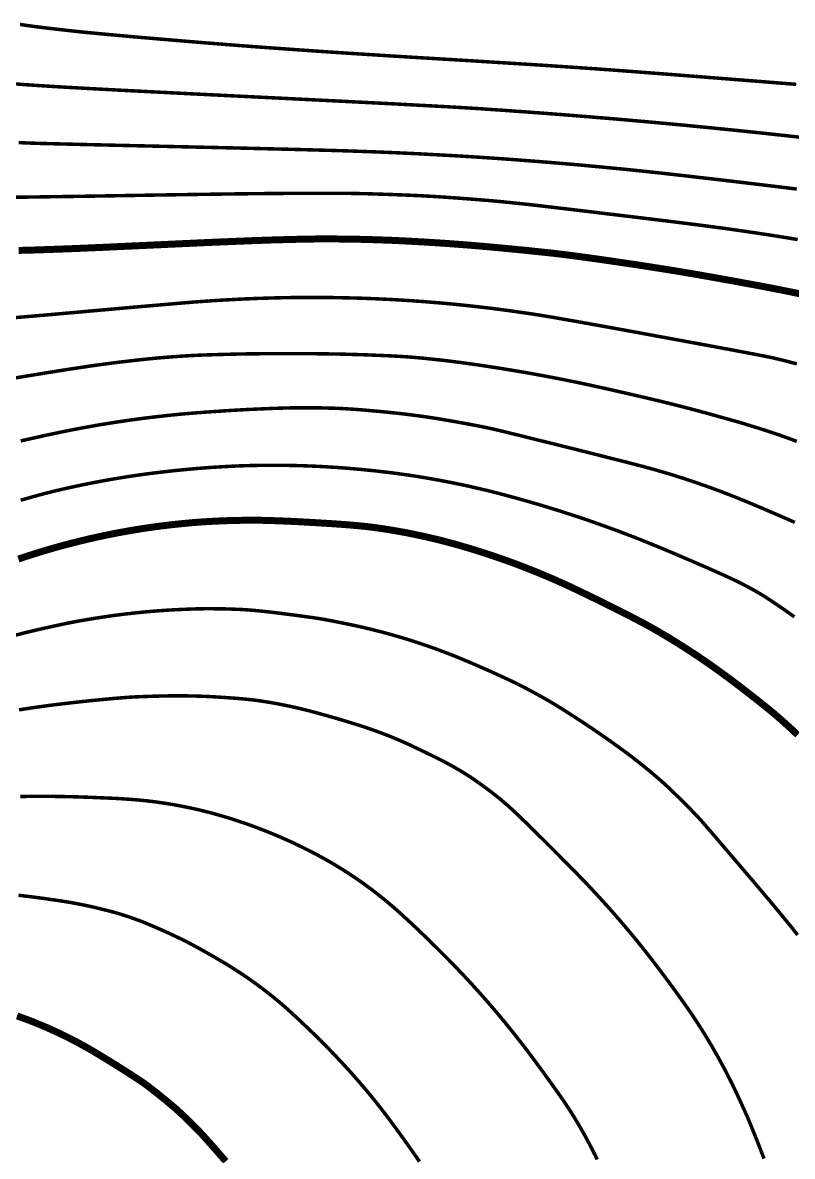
# Model space of a CAD drawing. Extents: x 36524600 to 36525730, y 2746759 to 2747713.
# Drawn here: x 36525149.38 to 36525165.9, y 2747555.33 to 2747579.68 of the extents above; entities that cross this region are included whole.
import ezdxf

# ---------------------------------------------------------------- set-up
doc = ezdxf.new("R2010")
doc.units = 0
doc.header["$LTSCALE"] = 1000
doc.header["$MEASUREMENT"] = 0
doc.layers.add('DGX', color=251, linetype='Continuous')

# ---------------------------------------------------------------- blocks, each defined once
blk = doc.blocks.new('dxt')
at = {"layer": 'DGX', "color": 253, "linetype": 'Continuous', "flags": 128}
for points, const_width in [([(36525149.326, 2747579.643), (36525149.426, 2747579.628), (36525149.515, 2747579.615), (36525149.604, 2747579.603), (36525149.705, 2747579.59), (36525149.815, 2747579.576), (36525149.937, 2747579.561), (36525150.068, 2747579.546), (36525150.211, 2747579.53), (36525150.364, 2747579.512), (36525150.528, 2747579.494), (36525150.718, 2747579.474), (36525150.951, 2747579.452), (36525151.226, 2747579.426), (36525151.544, 2747579.397), (36525151.904, 2747579.365), (36525152.306, 2747579.331), (36525152.751, 2747579.293), (36525153.238, 2747579.253), (36525153.758, 2747579.211), (36525154.298, 2747579.169), (36525154.861, 2747579.128), (36525155.444, 2747579.087), (36525156.049, 2747579.045), (36525156.676, 2747579.005), (36525157.324, 2747578.964), (36525157.993, 2747578.923), (36525158.652, 2747578.884), (36525159.269, 2747578.846), (36525159.843, 2747578.81), (36525160.374, 2747578.777), (36525160.863, 2747578.745), (36525161.309, 2747578.715), (36525161.713, 2747578.687), (36525162.074, 2747578.661), (36525162.445, 2747578.633), (36525162.878, 2747578.6), (36525163.375, 2747578.562), (36525163.934, 2747578.518), (36525164.555, 2747578.469), (36525165.239, 2747578.415), (36525165.986, 2747578.356)], 0.075), ([(36525149.229, 2747578.366), (36525149.454, 2747578.348), (36525149.785, 2747578.326), (36525150.225, 2747578.299), (36525150.772, 2747578.268), (36525151.426, 2747578.233), (36525152.187, 2747578.194), (36525153.056, 2747578.15), (36525154.032, 2747578.102), (36525155.014, 2747578.054), (36525155.899, 2747578.01), (36525156.687, 2747577.97), (36525157.379, 2747577.935), (36525157.974, 2747577.903), (36525158.473, 2747577.876), (36525158.875, 2747577.853), (36525159.181, 2747577.834), (36525159.438, 2747577.816), (36525159.696, 2747577.799), (36525159.953, 2747577.78), (36525160.211, 2747577.762), (36525160.468, 2747577.743), (36525160.725, 2747577.723), (36525160.982, 2747577.704), (36525161.24, 2747577.683), (36525161.497, 2747577.662), (36525161.754, 2747577.641), (36525162.011, 2747577.62), (36525162.268, 2747577.598), (36525162.525, 2747577.575), (36525162.782, 2747577.552), (36525163.039, 2747577.529), (36525163.296, 2747577.505), (36525163.553, 2747577.481), (36525163.809, 2747577.456), (36525164.066, 2747577.431), (36525164.323, 2747577.405), (36525164.58, 2747577.379), (36525164.836, 2747577.353), (36525165.093, 2747577.326), (36525165.349, 2747577.299), (36525165.606, 2747577.271), (36525165.862, 2747577.243), (36525166.119, 2747577.214)], 0.075), ([(36525149.297, 2747577.104), (36525149.384, 2747577.101), (36525149.471, 2747577.097), (36525149.557, 2747577.094), (36525149.644, 2747577.091), (36525149.769, 2747577.087), (36525149.97, 2747577.082), (36525150.246, 2747577.075), (36525150.599, 2747577.066), (36525151.028, 2747577.056), (36525151.534, 2747577.044), (36525152.115, 2747577.031), (36525152.772, 2747577.016), (36525153.44, 2747577.001), (36525154.054, 2747576.987), (36525154.613, 2747576.973), (36525155.118, 2747576.961), (36525155.568, 2747576.949), (36525155.964, 2747576.938), (36525156.305, 2747576.928), (36525156.592, 2747576.918), (36525156.852, 2747576.909), (36525157.112, 2747576.899), (36525157.371, 2747576.888), (36525157.631, 2747576.876), (36525157.891, 2747576.864), (36525158.15, 2747576.85), (36525158.41, 2747576.836), (36525158.669, 2747576.822), (36525158.929, 2747576.806), (36525159.188, 2747576.79), (36525159.447, 2747576.773), (36525159.707, 2747576.755), (36525159.966, 2747576.736), (36525160.225, 2747576.716), (36525160.484, 2747576.696), (36525160.743, 2747576.675), (36525161.002, 2747576.653), (36525161.261, 2747576.631), (36525161.52, 2747576.607), (36525161.779, 2747576.583), (36525162.037, 2747576.558), (36525162.296, 2747576.533), (36525162.554, 2747576.506), (36525162.813, 2747576.479), (36525163.082, 2747576.45), (36525163.374, 2747576.417), (36525163.687, 2747576.382), (36525164.022, 2747576.343), (36525164.379, 2747576.302), (36525164.757, 2747576.257), (36525165.158, 2747576.209), (36525165.581, 2747576.158), (36525165.998, 2747576.107)], 0.075), ([(36525149.038, 2747575.929), (36525149.471, 2747575.934), (36525150.003, 2747575.942), (36525150.634, 2747575.951), (36525151.363, 2747575.963), (36525152.191, 2747575.977), (36525153.03, 2747575.99), (36525153.792, 2747576.001), (36525154.477, 2747576.009), (36525155.086, 2747576.014), (36525155.618, 2747576.016), (36525156.074, 2747576.016), (36525156.452, 2747576.013), (36525156.754, 2747576.007), (36525157.012, 2747575.999), (36525157.259, 2747575.991), (36525157.495, 2747575.982), (36525157.72, 2747575.973), (36525157.934, 2747575.963), (36525158.137, 2747575.952), (36525158.329, 2747575.94), (36525158.51, 2747575.928), (36525158.68, 2747575.916), (36525158.839, 2747575.904), (36525158.986, 2747575.893), (36525159.123, 2747575.882), (36525159.249, 2747575.872), (36525159.364, 2747575.863), (36525159.468, 2747575.854), (36525159.561, 2747575.845), (36525159.649, 2747575.837), (36525159.736, 2747575.828), (36525159.824, 2747575.819), (36525159.911, 2747575.81), (36525159.999, 2747575.801), (36525160.086, 2747575.792), (36525160.173, 2747575.783), (36525160.261, 2747575.773), (36525160.37, 2747575.761), (36525160.523, 2747575.743), (36525160.719, 2747575.72), (36525160.959, 2747575.692), (36525161.243, 2747575.658), (36525161.57, 2747575.619), (36525161.94, 2747575.574), (36525162.355, 2747575.525), (36525162.774, 2747575.474), (36525163.161, 2747575.427), (36525163.515, 2747575.383), (36525163.837, 2747575.342), (36525164.125, 2747575.305), (36525164.381, 2747575.271), (36525164.604, 2747575.24), (36525164.794, 2747575.213), (36525164.962, 2747575.188), (36525165.119, 2747575.165), (36525165.266, 2747575.142), (36525165.403, 2747575.122), (36525165.528, 2747575.102), (36525165.643, 2747575.084), (36525165.747, 2747575.067), (36525165.84, 2747575.052), (36525165.928, 2747575.037), (36525166.015, 2747575.022)], 0.075), ([(36525149.298, 2747574.789), (36525149.502, 2747574.794), (36525149.705, 2747574.8), (36525149.908, 2747574.807), (36525150.132, 2747574.815), (36525150.399, 2747574.825), (36525150.707, 2747574.838), (36525151.058, 2747574.853), (36525151.45, 2747574.871), (36525151.885, 2747574.891), (36525152.362, 2747574.913), (36525152.88, 2747574.937), (36525153.401, 2747574.961), (36525153.882, 2747574.981), (36525154.325, 2747574.999), (36525154.728, 2747575.013), (36525155.093, 2747575.023), (36525155.419, 2747575.031), (36525155.706, 2747575.035), (36525155.954, 2747575.036), (36525156.182, 2747575.034), (36525156.411, 2747575.031), (36525156.639, 2747575.027), (36525156.867, 2747575.021), (36525157.096, 2747575.013), (36525157.324, 2747575.005), (36525157.552, 2747574.994), (36525157.78, 2747574.982), (36525158.009, 2747574.969), (36525158.237, 2747574.955), (36525158.465, 2747574.94), (36525158.693, 2747574.923), (36525158.921, 2747574.906), (36525159.148, 2747574.887), (36525159.376, 2747574.867), (36525159.604, 2747574.846), (36525159.824, 2747574.825), (36525160.031, 2747574.805), (36525160.223, 2747574.786), (36525160.402, 2747574.767), (36525160.566, 2747574.75), (36525160.717, 2747574.734), (36525160.853, 2747574.718), (36525160.975, 2747574.703), (36525161.097, 2747574.688), (36525161.233, 2747574.67), (36525161.383, 2747574.65), (36525161.546, 2747574.628), (36525161.723, 2747574.603), (36525161.913, 2747574.576), (36525162.117, 2747574.546), (36525162.335, 2747574.514), (36525162.56, 2747574.481), (36525162.784, 2747574.446), (36525163.008, 2747574.411), (36525163.233, 2747574.375), (36525163.457, 2747574.339), (36525163.681, 2747574.301), (36525163.904, 2747574.263), (36525164.128, 2747574.223), (36525164.348, 2747574.184), (36525164.559, 2747574.146), (36525164.762, 2747574.109), (36525164.957, 2747574.073), (36525165.144, 2747574.039), (36525165.323, 2747574.005), (36525165.493, 2747573.972), (36525165.656, 2747573.94), (36525165.812, 2747573.909), (36525165.965, 2747573.878), (36525166.113, 2747573.847)], 0.15), ([(36525149.081, 2747573.334), (36525149.521, 2747573.371), (36525149.999, 2747573.412), (36525150.516, 2747573.458), (36525151.028, 2747573.504), (36525151.488, 2747573.545), (36525151.899, 2747573.581), (36525152.259, 2747573.612), (36525152.568, 2747573.639), (36525152.827, 2747573.661), (36525153.036, 2747573.678), (36525153.194, 2747573.69), (36525153.327, 2747573.699), (36525153.46, 2747573.709), (36525153.593, 2747573.717), (36525153.726, 2747573.725), (36525153.859, 2747573.732), (36525153.993, 2747573.739), (36525154.126, 2747573.746), (36525154.259, 2747573.751), (36525154.392, 2747573.757), (36525154.526, 2747573.761), (36525154.659, 2747573.765), (36525154.792, 2747573.769), (36525154.926, 2747573.772), (36525155.059, 2747573.775), (36525155.192, 2747573.777), (36525155.326, 2747573.778), (36525155.459, 2747573.779), (36525155.592, 2747573.779), (36525155.726, 2747573.779), (36525155.859, 2747573.778), (36525155.992, 2747573.777), (36525156.126, 2747573.775), (36525156.259, 2747573.772), (36525156.392, 2747573.769), (36525156.526, 2747573.766), (36525156.659, 2747573.762), (36525156.792, 2747573.757), (36525156.925, 2747573.752), (36525157.059, 2747573.746), (36525157.192, 2747573.74), (36525157.325, 2747573.733), (36525157.458, 2747573.725), (36525157.591, 2747573.717), (36525157.724, 2747573.709), (36525157.857, 2747573.699), (36525157.99, 2747573.69), (36525158.123, 2747573.679), (36525158.256, 2747573.668), (36525158.389, 2747573.657), (36525158.522, 2747573.645), (36525158.654, 2747573.632), (36525158.787, 2747573.619), (36525158.92, 2747573.605), (36525159.052, 2747573.59), (36525159.185, 2747573.575), (36525159.317, 2747573.56), (36525159.449, 2747573.544), (36525159.582, 2747573.527), (36525159.714, 2747573.51), (36525159.846, 2747573.492), (36525159.978, 2747573.473), (36525160.11, 2747573.454), (36525160.242, 2747573.435), (36525160.374, 2747573.415), (36525160.505, 2747573.394), (36525160.637, 2747573.373), (36525160.792, 2747573.347), (36525160.995, 2747573.311), (36525161.246, 2747573.267), (36525161.544, 2747573.214), (36525161.89, 2747573.151), (36525162.284, 2747573.08), (36525162.725, 2747572.999), (36525163.213, 2747572.909), (36525163.698, 2747572.82), (36525164.125, 2747572.741), (36525164.496, 2747572.672), (36525164.811, 2747572.613), (36525165.069, 2747572.564), (36525165.271, 2747572.525), (36525165.416, 2747572.496), (36525165.504, 2747572.477), (36525165.568, 2747572.462), (36525165.639, 2747572.445), (36525165.718, 2747572.425), (36525165.804, 2747572.403), (36525165.897, 2747572.378), (36525165.998, 2747572.352)], 0.075), ([(36525149.292, 2747568.16), (36525149.387, 2747568.192), (36525149.482, 2747568.223), (36525149.578, 2747568.254), (36525149.673, 2747568.284), (36525149.769, 2747568.314), (36525149.865, 2747568.343), (36525149.961, 2747568.371), (36525150.057, 2747568.399), (36525150.154, 2747568.426), (36525150.25, 2747568.452), (36525150.347, 2747568.478), (36525150.444, 2747568.503), (36525150.541, 2747568.528), (36525150.638, 2747568.552), (36525150.736, 2747568.575), (36525150.833, 2747568.598), (36525150.931, 2747568.62), (36525151.029, 2747568.642), (36525151.127, 2747568.663), (36525151.225, 2747568.683), (36525151.323, 2747568.703), (36525151.421, 2747568.722), (36525151.52, 2747568.74), (36525151.618, 2747568.758), (36525151.717, 2747568.775), (36525151.816, 2747568.792), (36525151.915, 2747568.808), (36525152.014, 2747568.823), (36525152.113, 2747568.837), (36525152.212, 2747568.851), (36525152.311, 2747568.865), (36525152.411, 2747568.877), (36525152.51, 2747568.889), (36525152.61, 2747568.901), (36525152.709, 2747568.911), (36525152.809, 2747568.921), (36525152.909, 2747568.931), (36525153.008, 2747568.94), (36525153.108, 2747568.948), (36525153.208, 2747568.955), (36525153.308, 2747568.962), (36525153.408, 2747568.968), (36525153.508, 2747568.973), (36525153.608, 2747568.978), (36525153.708, 2747568.982), (36525153.808, 2747568.986), (36525153.908, 2747568.989), (36525154.009, 2747568.991), (36525154.109, 2747568.992), (36525154.209, 2747568.993), (36525154.309, 2747568.993), (36525154.409, 2747568.993), (36525154.509, 2747568.992), (36525154.609, 2747568.99), (36525154.715, 2747568.987), (36525154.832, 2747568.983), (36525154.961, 2747568.978), (36525155.101, 2747568.972), (36525155.252, 2747568.965), (36525155.415, 2747568.956), (36525155.589, 2747568.946), (36525155.774, 2747568.935), (36525155.959, 2747568.924), (36525156.131, 2747568.912), (36525156.29, 2747568.901), (36525156.436, 2747568.889), (36525156.569, 2747568.877), (36525156.689, 2747568.866), (36525156.797, 2747568.854), (36525156.892, 2747568.842), (36525156.98, 2747568.83), (36525157.068, 2747568.818), (36525157.156, 2747568.805), (36525157.243, 2747568.791), (36525157.331, 2747568.777), (36525157.419, 2747568.761), (36525157.506, 2747568.746), (36525157.594, 2747568.73), (36525157.681, 2747568.713), (36525157.768, 2747568.695), (36525157.855, 2747568.677), (36525157.942, 2747568.658), (36525158.029, 2747568.639), (36525158.116, 2747568.619), (36525158.202, 2747568.599), (36525158.289, 2747568.578), (36525158.375, 2747568.556), (36525158.461, 2747568.534), (36525158.547, 2747568.511), (36525158.633, 2747568.488), (36525158.719, 2747568.464), (36525158.804, 2747568.439), (36525158.89, 2747568.414), (36525158.975, 2747568.389), (36525159.06, 2747568.363), (36525159.146, 2747568.336), (36525159.23, 2747568.31), (36525159.315, 2747568.282), (36525159.4, 2747568.254), (36525159.484, 2747568.226), (36525159.569, 2747568.197), (36525159.653, 2747568.168), (36525159.737, 2747568.138), (36525159.821, 2747568.108), (36525159.904, 2747568.078), (36525159.988, 2747568.047), (36525160.071, 2747568.015), (36525160.154, 2747567.983), (36525160.237, 2747567.951), (36525160.32, 2747567.918), (36525160.403, 2747567.884), (36525160.485, 2747567.851), (36525160.567, 2747567.816), (36525160.649, 2747567.782), (36525160.731, 2747567.747), (36525160.813, 2747567.711), (36525160.894, 2747567.675), (36525160.976, 2747567.638), (36525161.062, 2747567.599), (36525161.159, 2747567.554), (36525161.266, 2747567.503), (36525161.383, 2747567.447), (36525161.511, 2747567.385), (36525161.649, 2747567.318), (36525161.798, 2747567.245), (36525161.957, 2747567.166), (36525162.116, 2747567.087), (36525162.266, 2747567.012), (36525162.405, 2747566.941), (36525162.534, 2747566.873), (36525162.654, 2747566.81), (36525162.764, 2747566.751), (36525162.863, 2747566.697), (36525162.953, 2747566.646), (36525163.038, 2747566.597), (36525163.122, 2747566.547), (36525163.206, 2747566.497), (36525163.29, 2747566.446), (36525163.374, 2747566.395), (36525163.457, 2747566.343), (36525163.54, 2747566.291), (36525163.622, 2747566.238), (36525163.704, 2747566.185), (36525163.786, 2747566.131), (36525163.867, 2747566.077), (36525163.949, 2747566.022), (36525164.029, 2747565.967), (36525164.11, 2747565.911), (36525164.19, 2747565.855), (36525164.27, 2747565.798), (36525164.35, 2747565.74), (36525164.433, 2747565.679), (36525164.519, 2747565.616), (36525164.606, 2747565.551), (36525164.696, 2747565.483), (36525164.788, 2747565.413), (36525164.882, 2747565.34), (36525164.979, 2747565.266), (36525165.074, 2747565.191), (36525165.164, 2747565.121), (36525165.248, 2747565.054), (36525165.327, 2747564.99), (36525165.401, 2747564.93), (36525165.469, 2747564.874), (36525165.531, 2747564.821), (36525165.589, 2747564.772), (36525165.643, 2747564.725), (36525165.697, 2747564.677), (36525165.751, 2747564.629), (36525165.804, 2747564.58), (36525165.858, 2747564.532), (36525165.911, 2747564.483), (36525165.963, 2747564.433), (36525166.016, 2747564.384)], 0.15), ([(36525149.144, 2747572.037), (36525149.515, 2747572.098), (36525149.858, 2747572.154), (36525150.172, 2747572.205), (36525150.457, 2747572.249), (36525150.714, 2747572.288), (36525150.943, 2747572.321), (36525151.143, 2747572.349), (36525151.315, 2747572.371), (36525151.467, 2747572.39), (36525151.61, 2747572.406), (36525151.743, 2747572.422), (36525151.866, 2747572.436), (36525151.979, 2747572.448), (36525152.082, 2747572.459), (36525152.176, 2747572.468), (36525152.26, 2747572.476), (36525152.339, 2747572.483), (36525152.418, 2747572.49), (36525152.497, 2747572.496), (36525152.576, 2747572.502), (36525152.655, 2747572.508), (36525152.734, 2747572.514), (36525152.813, 2747572.519), (36525152.892, 2747572.524), (36525152.976, 2747572.529), (36525153.07, 2747572.534), (36525153.174, 2747572.539), (36525153.288, 2747572.543), (36525153.412, 2747572.547), (36525153.545, 2747572.551), (36525153.689, 2747572.555), (36525153.842, 2747572.559), (36525154.003, 2747572.563), (36525154.169, 2747572.566), (36525154.339, 2747572.568), (36525154.515, 2747572.57), (36525154.695, 2747572.572), (36525154.88, 2747572.572), (36525155.07, 2747572.573), (36525155.265, 2747572.573), (36525155.46, 2747572.572), (36525155.652, 2747572.57), (36525155.841, 2747572.568), (36525156.027, 2747572.565), (36525156.209, 2747572.562), (36525156.388, 2747572.557), (36525156.564, 2747572.552), (36525156.737, 2747572.547), (36525156.903, 2747572.54), (36525157.058, 2747572.534), (36525157.202, 2747572.528), (36525157.335, 2747572.521), (36525157.458, 2747572.514), (36525157.57, 2747572.508), (36525157.672, 2747572.5), (36525157.762, 2747572.493), (36525157.847, 2747572.486), (36525157.933, 2747572.478), (36525158.018, 2747572.47), (36525158.103, 2747572.461), (36525158.188, 2747572.452), (36525158.273, 2747572.443), (36525158.358, 2747572.434), (36525158.443, 2747572.424), (36525158.528, 2747572.414), (36525158.613, 2747572.403), (36525158.698, 2747572.392), (36525158.783, 2747572.381), (36525158.868, 2747572.37), (36525158.952, 2747572.358), (36525159.037, 2747572.346), (36525159.122, 2747572.334), (36525159.207, 2747572.322), (36525159.292, 2747572.309), (36525159.376, 2747572.296), (36525159.461, 2747572.283), (36525159.546, 2747572.27), (36525159.63, 2747572.257), (36525159.715, 2747572.243), (36525159.799, 2747572.23), (36525159.884, 2747572.216), (36525159.968, 2747572.201), (36525160.053, 2747572.187), (36525160.137, 2747572.173), (36525160.222, 2747572.158), (36525160.306, 2747572.143), (36525160.39, 2747572.128), (36525160.474, 2747572.112), (36525160.56, 2747572.097), (36525160.648, 2747572.08), (36525160.738, 2747572.063), (36525160.831, 2747572.045), (36525160.926, 2747572.027), (36525161.023, 2747572.007), (36525161.123, 2747571.987), (36525161.225, 2747571.967), (36525161.334, 2747571.944), (36525161.452, 2747571.919), (36525161.582, 2747571.891), (36525161.721, 2747571.86), (36525161.871, 2747571.827), (36525162.032, 2747571.791), (36525162.202, 2747571.752), (36525162.383, 2747571.711), (36525162.564, 2747571.669), (36525162.733, 2747571.63), (36525162.889, 2747571.593), (36525163.035, 2747571.558), (36525163.168, 2747571.526), (36525163.29, 2747571.496), (36525163.4, 2747571.468), (36525163.499, 2747571.443), (36525163.591, 2747571.419), (36525163.683, 2747571.395), (36525163.776, 2747571.37), (36525163.868, 2747571.346), (36525163.96, 2747571.321), (36525164.053, 2747571.296), (36525164.145, 2747571.271), (36525164.237, 2747571.245), (36525164.326, 2747571.22), (36525164.408, 2747571.197), (36525164.483, 2747571.176), (36525164.552, 2747571.157), (36525164.614, 2747571.139), (36525164.67, 2747571.124), (36525164.719, 2747571.11), (36525164.761, 2747571.098), (36525164.803, 2747571.085), (36525164.852, 2747571.071), (36525164.907, 2747571.054), (36525164.968, 2747571.035), (36525165.036, 2747571.014), (36525165.111, 2747570.991), (36525165.192, 2747570.966), (36525165.279, 2747570.938), (36525165.369, 2747570.909), (36525165.46, 2747570.879), (36525165.55, 2747570.849), (36525165.64, 2747570.818), (36525165.729, 2747570.786), (36525165.819, 2747570.754), (36525165.908, 2747570.721), (36525165.997, 2747570.688)], 0.075), ([(36525166.015, 2747560.086), (36525165.927, 2747560.199), (36525165.817, 2747560.335), (36525165.687, 2747560.494), (36525165.537, 2747560.676), (36525165.366, 2747560.88), (36525165.174, 2747561.107), (36525164.962, 2747561.357), (36525164.751, 2747561.604), (36525164.564, 2747561.823), (36525164.401, 2747562.014), (36525164.262, 2747562.177), (36525164.146, 2747562.312), (36525164.054, 2747562.418), (36525163.986, 2747562.497), (36525163.942, 2747562.547), (36525163.907, 2747562.586), (36525163.868, 2747562.628), (36525163.824, 2747562.675), (36525163.775, 2747562.725), (36525163.722, 2747562.78), (36525163.664, 2747562.839), (36525163.602, 2747562.901), (36525163.535, 2747562.968), (36525163.468, 2747563.035), (36525163.405, 2747563.096), (36525163.346, 2747563.154), (36525163.291, 2747563.207), (36525163.241, 2747563.255), (36525163.194, 2747563.299), (36525163.151, 2747563.338), (36525163.113, 2747563.372), (36525163.076, 2747563.404), (36525163.039, 2747563.437), (36525163.002, 2747563.468), (36525162.965, 2747563.5), (36525162.928, 2747563.532), (36525162.891, 2747563.563), (36525162.853, 2747563.595), (36525162.816, 2747563.626), (36525162.778, 2747563.657), (36525162.74, 2747563.688), (36525162.702, 2747563.718), (36525162.664, 2747563.749), (36525162.626, 2747563.779), (36525162.588, 2747563.81), (36525162.55, 2747563.84), (36525162.511, 2747563.87), (36525162.47, 2747563.902), (36525162.424, 2747563.937), (36525162.373, 2747563.975), (36525162.317, 2747564.017), (36525162.255, 2747564.062), (36525162.188, 2747564.111), (36525162.117, 2747564.162), (36525162.04, 2747564.218), (36525161.959, 2747564.275), (36525161.876, 2747564.334), (36525161.789, 2747564.394), (36525161.7, 2747564.455), (36525161.609, 2747564.517), (36525161.514, 2747564.58), (36525161.417, 2747564.645), (36525161.317, 2747564.711), (36525161.218, 2747564.775), (36525161.124, 2747564.836), (36525161.034, 2747564.893), (36525160.95, 2747564.947), (36525160.87, 2747564.996), (36525160.795, 2747565.042), (36525160.725, 2747565.084), (36525160.659, 2747565.123), (36525160.596, 2747565.159), (36525160.533, 2747565.195), (36525160.469, 2747565.231), (36525160.405, 2747565.266), (36525160.341, 2747565.301), (36525160.277, 2747565.335), (36525160.213, 2747565.369), (36525160.148, 2747565.403), (36525160.081, 2747565.437), (36525160.007, 2747565.474), (36525159.928, 2747565.513), (36525159.843, 2747565.554), (36525159.753, 2747565.596), (36525159.656, 2747565.641), (36525159.554, 2747565.688), (36525159.446, 2747565.737), (36525159.336, 2747565.786), (36525159.229, 2747565.833), (36525159.124, 2747565.879), (36525159.023, 2747565.923), (36525158.923, 2747565.965), (36525158.827, 2747566.005), (36525158.733, 2747566.044), (36525158.641, 2747566.081), (36525158.551, 2747566.117), (36525158.46, 2747566.152), (36525158.37, 2747566.186), (36525158.279, 2747566.22), (36525158.188, 2747566.253), (36525158.096, 2747566.285), (36525158.004, 2747566.317), (36525157.912, 2747566.348), (36525157.82, 2747566.378), (36525157.728, 2747566.408), (36525157.635, 2747566.437), (36525157.543, 2747566.465), (36525157.45, 2747566.493), (36525157.356, 2747566.52), (36525157.263, 2747566.546), (36525157.169, 2747566.572), (36525157.076, 2747566.597), (36525156.982, 2747566.621), (36525156.888, 2747566.645), (36525156.793, 2747566.667), (36525156.699, 2747566.69), (36525156.604, 2747566.711), (36525156.51, 2747566.732), (36525156.415, 2747566.752), (36525156.322, 2747566.771), (36525156.236, 2747566.789), (36525156.155, 2747566.805), (36525156.08, 2747566.82), (36525156.011, 2747566.834), (36525155.947, 2747566.846), (36525155.889, 2747566.857), (36525155.837, 2747566.867), (36525155.781, 2747566.876), (36525155.713, 2747566.887), (36525155.631, 2747566.899), (36525155.537, 2747566.912), (36525155.431, 2747566.927), (36525155.311, 2747566.943), (36525155.179, 2747566.961), (36525155.034, 2747566.979), (36525154.887, 2747566.998), (36525154.75, 2747567.015), (36525154.622, 2747567.029), (36525154.503, 2747567.042), (36525154.394, 2747567.053), (36525154.295, 2747567.062), (36525154.204, 2747567.069), (36525154.123, 2747567.074), (36525154.047, 2747567.078), (36525153.971, 2747567.081), (36525153.895, 2747567.084), (36525153.818, 2747567.087), (36525153.742, 2747567.089), (36525153.666, 2747567.09), (36525153.59, 2747567.092), (36525153.513, 2747567.092), (36525153.442, 2747567.093), (36525153.38, 2747567.093), (36525153.327, 2747567.093), (36525153.284, 2747567.093), (36525153.25, 2747567.094), (36525153.226, 2747567.094), (36525153.212, 2747567.094), (36525153.207, 2747567.094), (36525153.201, 2747567.094), (36525153.187, 2747567.093), (36525153.163, 2747567.092), (36525153.129, 2747567.091), (36525153.086, 2747567.089), (36525153.034, 2747567.087), (36525152.972, 2747567.085), (36525152.9, 2747567.082), (36525152.824, 2747567.079), (36525152.748, 2747567.076), (36525152.672, 2747567.072), (36525152.596, 2747567.068), (36525152.52, 2747567.064), (36525152.443, 2747567.059), (36525152.367, 2747567.053), (36525152.291, 2747567.048), (36525152.215, 2747567.042), (36525152.139, 2747567.036), (36525152.063, 2747567.029), (36525151.987, 2747567.022), (36525151.911, 2747567.015), (36525151.836, 2747567.007), (36525151.76, 2747566.999), (36525151.684, 2747566.99), (36525151.608, 2747566.982), (36525151.532, 2747566.973), (36525151.457, 2747566.963), (36525151.381, 2747566.953), (36525151.306, 2747566.943), (36525151.23, 2747566.932), (36525151.154, 2747566.921), (36525151.079, 2747566.91), (36525151.004, 2747566.898), (36525150.928, 2747566.887), (36525150.853, 2747566.874), (36525150.778, 2747566.862), (36525150.703, 2747566.849), (36525150.627, 2747566.836), (36525150.552, 2747566.822), (36525150.477, 2747566.808), (36525150.398, 2747566.793), (36525150.309, 2747566.775), (36525150.211, 2747566.754), (36525150.104, 2747566.731), (36525149.987, 2747566.706), (36525149.861, 2747566.678), (36525149.727, 2747566.647), (36525149.582, 2747566.613), (36525149.419, 2747566.574), (36525149.225, 2747566.524)], 0.075), ([(36525165.293, 2747555.281), (36525165.266, 2747555.353), (36525165.239, 2747555.425), (36525165.212, 2747555.497), (36525165.184, 2747555.569), (36525165.156, 2747555.64), (36525165.127, 2747555.712), (36525165.099, 2747555.784), (36525165.071, 2747555.852), (36525165.046, 2747555.914), (36525165.023, 2747555.97), (36525165.003, 2747556.02), (36525164.985, 2747556.063), (36525164.969, 2747556.101), (36525164.956, 2747556.132), (36525164.946, 2747556.157), (36525164.935, 2747556.183), (36525164.92, 2747556.216), (36525164.902, 2747556.256), (36525164.881, 2747556.303), (36525164.856, 2747556.358), (36525164.828, 2747556.421), (36525164.796, 2747556.49), (36525164.761, 2747556.567), (36525164.724, 2747556.648), (36525164.686, 2747556.728), (36525164.648, 2747556.808), (36525164.609, 2747556.888), (36525164.569, 2747556.967), (36525164.529, 2747557.047), (36525164.489, 2747557.125), (36525164.448, 2747557.204), (36525164.406, 2747557.282), (36525164.364, 2747557.36), (36525164.321, 2747557.438), (36525164.278, 2747557.516), (36525164.234, 2747557.593), (36525164.19, 2747557.67), (36525164.145, 2747557.746), (36525164.1, 2747557.822), (36525164.054, 2747557.898), (36525164.007, 2747557.974), (36525163.96, 2747558.049), (36525163.913, 2747558.124), (36525163.865, 2747558.198), (36525163.816, 2747558.273), (36525163.767, 2747558.347), (36525163.718, 2747558.42), (36525163.665, 2747558.496), (36525163.609, 2747558.577), (36525163.548, 2747558.663), (36525163.483, 2747558.755), (36525163.413, 2747558.851), (36525163.34, 2747558.952), (36525163.261, 2747559.059), (36525163.178, 2747559.171), (36525163.095, 2747559.283), (36525163.013, 2747559.391), (36525162.933, 2747559.496), (36525162.856, 2747559.596), (36525162.781, 2747559.693), (36525162.708, 2747559.785), (36525162.637, 2747559.874), (36525162.569, 2747559.958), (36525162.501, 2747560.041), (36525162.433, 2747560.123), (36525162.365, 2747560.205), (36525162.296, 2747560.286), (36525162.227, 2747560.367), (36525162.157, 2747560.448), (36525162.087, 2747560.529), (36525162.017, 2747560.609), (36525161.946, 2747560.689), (36525161.874, 2747560.768), (36525161.803, 2747560.847), (36525161.731, 2747560.926), (36525161.658, 2747561.004), (36525161.585, 2747561.082), (36525161.512, 2747561.16), (36525161.439, 2747561.237), (36525161.36, 2747561.318), (36525161.272, 2747561.409), (36525161.175, 2747561.508), (36525161.069, 2747561.616), (36525160.953, 2747561.733), (36525160.828, 2747561.859), (36525160.694, 2747561.993), (36525160.55, 2747562.137), (36525160.408, 2747562.278), (36525160.277, 2747562.407), (36525160.158, 2747562.523), (36525160.051, 2747562.626), (36525159.956, 2747562.717), (36525159.872, 2747562.795), (36525159.8, 2747562.861), (36525159.74, 2747562.913), (36525159.686, 2747562.959), (36525159.631, 2747563.005), (36525159.576, 2747563.05), (36525159.52, 2747563.094), (36525159.464, 2747563.138), (36525159.407, 2747563.182), (36525159.35, 2747563.224), (36525159.293, 2747563.267), (36525159.237, 2747563.307), (36525159.184, 2747563.345), (36525159.135, 2747563.379), (36525159.09, 2747563.411), (36525159.048, 2747563.441), (36525159.009, 2747563.467), (36525158.974, 2747563.49), (36525158.942, 2747563.511), (36525158.912, 2747563.53), (36525158.882, 2747563.549), (36525158.851, 2747563.568), (36525158.821, 2747563.586), (36525158.79, 2747563.605), (36525158.76, 2747563.623), (36525158.729, 2747563.641), (36525158.698, 2747563.659), (36525158.668, 2747563.677), (36525158.637, 2747563.695), (36525158.606, 2747563.712), (36525158.574, 2747563.73), (36525158.543, 2747563.747), (36525158.512, 2747563.764), (36525158.481, 2747563.781), (36525158.449, 2747563.797), (36525158.414, 2747563.816), (36525158.372, 2747563.837), (36525158.324, 2747563.861), (36525158.268, 2747563.889), (36525158.206, 2747563.92), (36525158.137, 2747563.954), (36525158.061, 2747563.991), (36525157.978, 2747564.031), (36525157.894, 2747564.072), (36525157.814, 2747564.11), (36525157.739, 2747564.146), (36525157.668, 2747564.179), (36525157.601, 2747564.209), (36525157.539, 2747564.237), (36525157.481, 2747564.262), (36525157.427, 2747564.285), (36525157.376, 2747564.307), (36525157.324, 2747564.328), (36525157.273, 2747564.349), (36525157.221, 2747564.369), (36525157.169, 2747564.389), (36525157.117, 2747564.409), (36525157.065, 2747564.429), (36525157.013, 2747564.448), (36525156.961, 2747564.468), (36525156.908, 2747564.486), (36525156.856, 2747564.505), (36525156.803, 2747564.523), (36525156.75, 2747564.541), (36525156.698, 2747564.559), (36525156.645, 2747564.576), (36525156.592, 2747564.593), (36525156.538, 2747564.61), (36525156.482, 2747564.627), (36525156.424, 2747564.645), (36525156.365, 2747564.663), (36525156.304, 2747564.682), (36525156.241, 2747564.701), (36525156.176, 2747564.72), (36525156.11, 2747564.74), (36525156.042, 2747564.759), (36525155.974, 2747564.779), (36525155.906, 2747564.798), (36525155.838, 2747564.817), (36525155.77, 2747564.836), (36525155.702, 2747564.855), (36525155.633, 2747564.873), (36525155.565, 2747564.891), (36525155.496, 2747564.909), (36525155.427, 2747564.926), (36525155.358, 2747564.943), (36525155.289, 2747564.96), (36525155.22, 2747564.976), (36525155.15, 2747564.991), (36525155.081, 2747565.006), (36525155.011, 2747565.02), (36525154.941, 2747565.034), (36525154.872, 2747565.048), (36525154.802, 2747565.061), (36525154.732, 2747565.073), (36525154.662, 2747565.085), (36525154.592, 2747565.096), (36525154.521, 2747565.107), (36525154.451, 2747565.118), (36525154.376, 2747565.128), (36525154.292, 2747565.138), (36525154.2, 2747565.148), (36525154.098, 2747565.157), (36525153.987, 2747565.167), (36525153.868, 2747565.176), (36525153.739, 2747565.185), (36525153.602, 2747565.194), (36525153.46, 2747565.203), (36525153.318, 2747565.21), (36525153.175, 2747565.215), (36525153.033, 2747565.219), (36525152.891, 2747565.221), (36525152.749, 2747565.222), (36525152.606, 2747565.222), (36525152.464, 2747565.22), (36525152.326, 2747565.217), (36525152.197, 2747565.214), (36525152.077, 2747565.21), (36525151.965, 2747565.206), (36525151.863, 2747565.202), (36525151.77, 2747565.198), (36525151.685, 2747565.193), (36525151.61, 2747565.187), (36525151.538, 2747565.182), (36525151.466, 2747565.176), (36525151.394, 2747565.17), (36525151.32, 2747565.164), (36525151.247, 2747565.157), (36525151.172, 2747565.15), (36525151.097, 2747565.143), (36525151.021, 2747565.136), (36525150.942, 2747565.128), (36525150.86, 2747565.12), (36525150.774, 2747565.111), (36525150.683, 2747565.101), (36525150.589, 2747565.091), (36525150.49, 2747565.08), (36525150.388, 2747565.068), (36525150.281, 2747565.056), (36525150.172, 2747565.043), (36525150.064, 2747565.03), (36525149.955, 2747565.016), (36525149.847, 2747565.001), (36525149.738, 2747564.986), (36525149.63, 2747564.971), (36525149.522, 2747564.955), (36525149.413, 2747564.938), (36525149.305, 2747564.921)], 0.075), ([(36525165.945, 2747566.917), (36525165.915, 2747566.94), (36525165.88, 2747566.965), (36525165.842, 2747566.993), (36525165.8, 2747567.022), (36525165.754, 2747567.055), (36525165.704, 2747567.089), (36525165.65, 2747567.126), (36525165.592, 2747567.166), (36525165.535, 2747567.205), (36525165.481, 2747567.241), (36525165.43, 2747567.275), (36525165.383, 2747567.306), (36525165.34, 2747567.334), (36525165.3, 2747567.36), (36525165.264, 2747567.382), (36525165.232, 2747567.402), (36525165.199, 2747567.422), (36525165.162, 2747567.443), (36525165.121, 2747567.467), (36525165.076, 2747567.492), (36525165.027, 2747567.519), (36525164.973, 2747567.548), (36525164.916, 2747567.579), (36525164.854, 2747567.611), (36525164.785, 2747567.647), (36525164.703, 2747567.687), (36525164.609, 2747567.732), (36525164.503, 2747567.781), (36525164.385, 2747567.835), (36525164.255, 2747567.893), (36525164.113, 2747567.956), (36525163.959, 2747568.023), (36525163.803, 2747568.091), (36525163.655, 2747568.155), (36525163.514, 2747568.215), (36525163.381, 2747568.272), (36525163.257, 2747568.325), (36525163.14, 2747568.374), (36525163.031, 2747568.419), (36525162.929, 2747568.461), (36525162.832, 2747568.501), (36525162.734, 2747568.54), (36525162.637, 2747568.579), (36525162.539, 2747568.618), (36525162.441, 2747568.656), (36525162.342, 2747568.693), (36525162.244, 2747568.731), (36525162.146, 2747568.768), (36525162.047, 2747568.804), (36525161.948, 2747568.84), (36525161.849, 2747568.876), (36525161.75, 2747568.911), (36525161.651, 2747568.946), (36525161.552, 2747568.981), (36525161.452, 2747569.015), (36525161.352, 2747569.049), (36525161.252, 2747569.082), (36525161.148, 2747569.116), (36525161.043, 2747569.15), (36525160.935, 2747569.185), (36525160.825, 2747569.219), (36525160.713, 2747569.254), (36525160.599, 2747569.289), (36525160.482, 2747569.324), (36525160.364, 2747569.358), (36525160.248, 2747569.392), (36525160.132, 2747569.425), (36525160.018, 2747569.458), (36525159.904, 2747569.489), (36525159.791, 2747569.519), (36525159.679, 2747569.549), (36525159.569, 2747569.578), (36525159.458, 2747569.606), (36525159.348, 2747569.633), (36525159.237, 2747569.66), (36525159.126, 2747569.686), (36525159.015, 2747569.711), (36525158.904, 2747569.736), (36525158.792, 2747569.76), (36525158.681, 2747569.783), (36525158.569, 2747569.806), (36525158.457, 2747569.827), (36525158.345, 2747569.849), (36525158.233, 2747569.869), (36525158.121, 2747569.889), (36525158.009, 2747569.908), (36525157.897, 2747569.927), (36525157.784, 2747569.945), (36525157.671, 2747569.962), (36525157.556, 2747569.978), (36525157.441, 2747569.994), (36525157.324, 2747570.01), (36525157.205, 2747570.024), (36525157.086, 2747570.038), (36525156.965, 2747570.052), (36525156.843, 2747570.065), (36525156.721, 2747570.077), (36525156.599, 2747570.089), (36525156.478, 2747570.1), (36525156.357, 2747570.11), (36525156.237, 2747570.119), (36525156.117, 2747570.128), (36525155.998, 2747570.135), (36525155.879, 2747570.143), (36525155.761, 2747570.149), (36525155.643, 2747570.155), (36525155.524, 2747570.159), (36525155.406, 2747570.164), (36525155.287, 2747570.167), (36525155.169, 2747570.17), (36525155.05, 2747570.172), (36525154.932, 2747570.173), (36525154.813, 2747570.174), (36525154.694, 2747570.174), (36525154.576, 2747570.173), (36525154.457, 2747570.172), (36525154.339, 2747570.169), (36525154.22, 2747570.167), (36525154.102, 2747570.163), (36525153.983, 2747570.159), (36525153.864, 2747570.153), (36525153.743, 2747570.147), (36525153.62, 2747570.14), (36525153.496, 2747570.133), (36525153.37, 2747570.124), (36525153.242, 2747570.114), (36525153.113, 2747570.104), (36525152.982, 2747570.092), (36525152.85, 2747570.08), (36525152.72, 2747570.067), (36525152.591, 2747570.054), (36525152.463, 2747570.039), (36525152.337, 2747570.025), (36525152.211, 2747570.009), (36525152.087, 2747569.994), (36525151.964, 2747569.977), (36525151.842, 2747569.96), (36525151.719, 2747569.942), (36525151.597, 2747569.923), (36525151.475, 2747569.903), (36525151.353, 2747569.883), (36525151.231, 2747569.862), (36525151.11, 2747569.84), (36525150.988, 2747569.817), (36525150.867, 2747569.794), (36525150.746, 2747569.77), (36525150.624, 2747569.745), (36525150.504, 2747569.719), (36525150.383, 2747569.693), (36525150.262, 2747569.666), (36525150.142, 2747569.638), (36525150.022, 2747569.609), (36525149.889, 2747569.576), (36525149.731, 2747569.534), (36525149.549, 2747569.483), (36525149.342, 2747569.424)], 0.075), ([(36525149.34, 2747570.697), (36525149.515, 2747570.737), (36525149.68, 2747570.773), (36525149.834, 2747570.808), (36525149.979, 2747570.839), (36525150.113, 2747570.868), (36525150.242, 2747570.895), (36525150.372, 2747570.921), (36525150.501, 2747570.946), (36525150.631, 2747570.971), (36525150.761, 2747570.995), (36525150.891, 2747571.018), (36525151.021, 2747571.041), (36525151.151, 2747571.062), (36525151.281, 2747571.083), (36525151.412, 2747571.104), (36525151.542, 2747571.123), (36525151.673, 2747571.142), (36525151.804, 2747571.16), (36525151.934, 2747571.178), (36525152.065, 2747571.194), (36525152.196, 2747571.21), (36525152.327, 2747571.225), (36525152.459, 2747571.24), (36525152.59, 2747571.254), (36525152.721, 2747571.267), (36525152.853, 2747571.279), (36525152.984, 2747571.29), (36525153.116, 2747571.301), (36525153.247, 2747571.311), (36525153.377, 2747571.32), (36525153.503, 2747571.329), (36525153.624, 2747571.337), (36525153.742, 2747571.345), (36525153.855, 2747571.352), (36525153.965, 2747571.358), (36525154.07, 2747571.364), (36525154.172, 2747571.37), (36525154.27, 2747571.375), (36525154.366, 2747571.379), (36525154.46, 2747571.383), (36525154.552, 2747571.387), (36525154.642, 2747571.391), (36525154.73, 2747571.394), (36525154.816, 2747571.398), (36525154.899, 2747571.4), (36525154.981, 2747571.403), (36525155.064, 2747571.405), (36525155.146, 2747571.407), (36525155.229, 2747571.408), (36525155.311, 2747571.409), (36525155.394, 2747571.409), (36525155.476, 2747571.409), (36525155.559, 2747571.409), (36525155.641, 2747571.409), (36525155.723, 2747571.408), (36525155.806, 2747571.406), (36525155.888, 2747571.404), (36525155.971, 2747571.402), (36525156.053, 2747571.4), (36525156.135, 2747571.397), (36525156.218, 2747571.394), (36525156.305, 2747571.389), (36525156.403, 2747571.383), (36525156.511, 2747571.376), (36525156.629, 2747571.367), (36525156.757, 2747571.356), (36525156.896, 2747571.344), (36525157.045, 2747571.331), (36525157.204, 2747571.315), (36525157.368, 2747571.298), (36525157.532, 2747571.28), (36525157.695, 2747571.26), (36525157.859, 2747571.239), (36525158.022, 2747571.216), (36525158.185, 2747571.192), (36525158.348, 2747571.166), (36525158.51, 2747571.138), (36525158.667, 2747571.111), (36525158.815, 2747571.084), (36525158.951, 2747571.059), (36525159.078, 2747571.035), (36525159.194, 2747571.013), (36525159.3, 2747570.991), (36525159.396, 2747570.971), (36525159.481, 2747570.952), (36525159.577, 2747570.929), (36525159.704, 2747570.899), (36525159.862, 2747570.86), (36525160.052, 2747570.814), (36525160.272, 2747570.759), (36525160.523, 2747570.697), (36525160.806, 2747570.627), (36525161.119, 2747570.549), (36525161.433, 2747570.47), (36525161.716, 2747570.399), (36525161.969, 2747570.335), (36525162.191, 2747570.279), (36525162.383, 2747570.23), (36525162.544, 2747570.188), (36525162.675, 2747570.154), (36525162.775, 2747570.127), (36525162.859, 2747570.104), (36525162.944, 2747570.081), (36525163.028, 2747570.056), (36525163.113, 2747570.032), (36525163.197, 2747570.007), (36525163.281, 2747569.982), (36525163.365, 2747569.956), (36525163.449, 2747569.93), (36525163.532, 2747569.903), (36525163.616, 2747569.876), (36525163.699, 2747569.848), (36525163.783, 2747569.821), (36525163.866, 2747569.792), (36525163.949, 2747569.763), (36525164.032, 2747569.734), (36525164.114, 2747569.705), (36525164.197, 2747569.675), (36525164.279, 2747569.644), (36525164.362, 2747569.614), (36525164.444, 2747569.582), (36525164.526, 2747569.551), (36525164.607, 2747569.519), (36525164.689, 2747569.486), (36525164.77, 2747569.453), (36525164.852, 2747569.42), (36525164.935, 2747569.386), (36525165.019, 2747569.351), (36525165.104, 2747569.315), (36525165.19, 2747569.279), (36525165.277, 2747569.242), (36525165.365, 2747569.205), (36525165.454, 2747569.166), (36525165.54, 2747569.129), (36525165.62, 2747569.095), (36525165.692, 2747569.063), (36525165.758, 2747569.035), (36525165.818, 2747569.009), (36525165.87, 2747568.985), (36525165.916, 2747568.965), (36525165.955, 2747568.947)], 0.075), ([(36525161.714, 2747555.264), (36525161.683, 2747555.33), (36525161.65, 2747555.395), (36525161.618, 2747555.459), (36525161.585, 2747555.524), (36525161.551, 2747555.588), (36525161.517, 2747555.652), (36525161.483, 2747555.716), (36525161.448, 2747555.779), (36525161.413, 2747555.843), (36525161.377, 2747555.906), (36525161.341, 2747555.968), (36525161.305, 2747556.031), (36525161.268, 2747556.093), (36525161.23, 2747556.155), (36525161.192, 2747556.217), (36525161.151, 2747556.282), (36525161.105, 2747556.354), (36525161.052, 2747556.434), (36525160.994, 2747556.52), (36525160.929, 2747556.613), (36525160.859, 2747556.714), (36525160.783, 2747556.821), (36525160.702, 2747556.935), (36525160.618, 2747557.051), (36525160.537, 2747557.163), (36525160.458, 2747557.271), (36525160.381, 2747557.375), (36525160.307, 2747557.475), (36525160.235, 2747557.571), (36525160.165, 2747557.663), (36525160.097, 2747557.751), (36525160.03, 2747557.837), (36525159.963, 2747557.923), (36525159.895, 2747558.008), (36525159.827, 2747558.093), (36525159.759, 2747558.177), (36525159.69, 2747558.261), (36525159.62, 2747558.345), (36525159.55, 2747558.429), (36525159.48, 2747558.511), (36525159.409, 2747558.594), (36525159.337, 2747558.676), (36525159.266, 2747558.758), (36525159.193, 2747558.839), (36525159.121, 2747558.92), (36525159.048, 2747559.001), (36525158.974, 2747559.081), (36525158.9, 2747559.161), (36525158.826, 2747559.24), (36525158.751, 2747559.319), (36525158.676, 2747559.398), (36525158.6, 2747559.476), (36525158.524, 2747559.554), (36525158.447, 2747559.631), (36525158.37, 2747559.708), (36525158.295, 2747559.783), (36525158.222, 2747559.855), (36525158.152, 2747559.923), (36525158.086, 2747559.989), (36525158.022, 2747560.051), (36525157.962, 2747560.109), (36525157.905, 2747560.164), (36525157.85, 2747560.216), (36525157.797, 2747560.267), (36525157.744, 2747560.316), (36525157.691, 2747560.366), (36525157.638, 2747560.415), (36525157.584, 2747560.464), (36525157.531, 2747560.513), (36525157.477, 2747560.562), (36525157.423, 2747560.61), (36525157.369, 2747560.657), (36525157.315, 2747560.705), (36525157.26, 2747560.752), (36525157.205, 2747560.798), (36525157.149, 2747560.844), (36525157.093, 2747560.89), (36525157.037, 2747560.935), (36525156.98, 2747560.979), (36525156.923, 2747561.023), (36525156.865, 2747561.067), (36525156.807, 2747561.11), (36525156.749, 2747561.153), (36525156.691, 2747561.195), (36525156.632, 2747561.237), (36525156.573, 2747561.278), (36525156.513, 2747561.319), (36525156.453, 2747561.359), (36525156.393, 2747561.399), (36525156.332, 2747561.438), (36525156.271, 2747561.477), (36525156.21, 2747561.515), (36525156.149, 2747561.553), (36525156.087, 2747561.59), (36525156.025, 2747561.627), (36525155.962, 2747561.663), (36525155.9, 2747561.699), (36525155.837, 2747561.734), (36525155.773, 2747561.769), (36525155.71, 2747561.803), (36525155.646, 2747561.837), (36525155.582, 2747561.871), (36525155.518, 2747561.904), (36525155.453, 2747561.936), (36525155.388, 2747561.968), (36525155.323, 2747562), (36525155.258, 2747562.031), (36525155.193, 2747562.062), (36525155.127, 2747562.093), (36525155.061, 2747562.123), (36525154.995, 2747562.152), (36525154.929, 2747562.181), (36525154.863, 2747562.21), (36525154.796, 2747562.238), (36525154.729, 2747562.266), (36525154.662, 2747562.293), (36525154.595, 2747562.32), (36525154.528, 2747562.346), (36525154.46, 2747562.372), (36525154.392, 2747562.398), (36525154.325, 2747562.423), (36525154.257, 2747562.448), (36525154.188, 2747562.472), (36525154.12, 2747562.495), (36525154.052, 2747562.519), (36525153.983, 2747562.542), (36525153.914, 2747562.564), (36525153.845, 2747562.586), (36525153.776, 2747562.607), (36525153.707, 2747562.628), (36525153.637, 2747562.648), (36525153.568, 2747562.668), (36525153.498, 2747562.688), (36525153.429, 2747562.707), (36525153.359, 2747562.725), (36525153.289, 2747562.743), (36525153.219, 2747562.76), (36525153.148, 2747562.777), (36525153.078, 2747562.793), (36525153.007, 2747562.809), (36525152.937, 2747562.824), (36525152.866, 2747562.838), (36525152.795, 2747562.852), (36525152.724, 2747562.866), (36525152.653, 2747562.879), (36525152.582, 2747562.891), (36525152.511, 2747562.903), (36525152.439, 2747562.915), (36525152.368, 2747562.925), (36525152.296, 2747562.935), (36525152.225, 2747562.945), (36525152.153, 2747562.954), (36525152.081, 2747562.963), (36525152.01, 2747562.971), (36525151.938, 2747562.978), (36525151.866, 2747562.985), (36525151.794, 2747562.991), (36525151.722, 2747562.997), (36525151.65, 2747563.002), (36525151.573, 2747563.007), (36525151.487, 2747563.013), (36525151.393, 2747563.018), (36525151.289, 2747563.023), (36525151.176, 2747563.028), (36525151.053, 2747563.033), (36525150.922, 2747563.039), (36525150.782, 2747563.044), (36525150.637, 2747563.049), (36525150.492, 2747563.054), (36525150.347, 2747563.057), (36525150.202, 2747563.06), (36525150.057, 2747563.062), (36525149.912, 2747563.063), (36525149.767, 2747563.064), (36525149.622, 2747563.064), (36525149.477, 2747563.062), (36525149.332, 2747563.059)], 0.075), ([(36525157.901, 2747555.217), (36525157.834, 2747555.314), (36525157.761, 2747555.42), (36525157.681, 2747555.533), (36525157.595, 2747555.655), (36525157.502, 2747555.784), (36525157.407, 2747555.915), (36525157.314, 2747556.041), (36525157.224, 2747556.162), (36525157.136, 2747556.278), (36525157.051, 2747556.389), (36525156.967, 2747556.495), (36525156.886, 2747556.596), (36525156.807, 2747556.692), (36525156.729, 2747556.785), (36525156.65, 2747556.877), (36525156.571, 2747556.969), (36525156.491, 2747557.06), (36525156.41, 2747557.151), (36525156.328, 2747557.241), (36525156.246, 2747557.33), (36525156.163, 2747557.419), (36525156.08, 2747557.507), (36525155.996, 2747557.595), (36525155.911, 2747557.682), (36525155.825, 2747557.769), (36525155.738, 2747557.856), (36525155.651, 2747557.942), (36525155.563, 2747558.027), (36525155.474, 2747558.112), (36525155.388, 2747558.194), (36525155.307, 2747558.271), (36525155.231, 2747558.341), (36525155.16, 2747558.406), (36525155.095, 2747558.466), (36525155.035, 2747558.52), (36525154.98, 2747558.568), (36525154.931, 2747558.611), (36525154.884, 2747558.65), (36525154.837, 2747558.689), (36525154.79, 2747558.728), (36525154.742, 2747558.767), (36525154.694, 2747558.805), (36525154.646, 2747558.843), (36525154.598, 2747558.881), (36525154.549, 2747558.918), (36525154.5, 2747558.955), (36525154.451, 2747558.992), (36525154.402, 2747559.028), (36525154.352, 2747559.064), (36525154.302, 2747559.1), (36525154.252, 2747559.135), (36525154.202, 2747559.17), (36525154.151, 2747559.205), (36525154.1, 2747559.239), (36525154.049, 2747559.273), (36525153.998, 2747559.307), (36525153.946, 2747559.34), (36525153.895, 2747559.373), (36525153.843, 2747559.405), (36525153.79, 2747559.437), (36525153.738, 2747559.469), (36525153.686, 2747559.5), (36525153.634, 2747559.531), (36525153.582, 2747559.562), (36525153.531, 2747559.591), (36525153.481, 2747559.621), (36525153.431, 2747559.65), (36525153.381, 2747559.678), (36525153.332, 2747559.706), (36525153.284, 2747559.733), (36525153.236, 2747559.76), (36525153.189, 2747559.786), (36525153.142, 2747559.812), (36525153.096, 2747559.837), (36525153.051, 2747559.862), (36525153.006, 2747559.886), (36525152.962, 2747559.909), (36525152.916, 2747559.934), (36525152.863, 2747559.961), (36525152.805, 2747559.989), (36525152.741, 2747560.02), (36525152.671, 2747560.053), (36525152.595, 2747560.089), (36525152.514, 2747560.126), (36525152.426, 2747560.166), (36525152.339, 2747560.205), (36525152.257, 2747560.241), (36525152.18, 2747560.274), (36525152.109, 2747560.305), (36525152.043, 2747560.332), (36525151.983, 2747560.357), (36525151.929, 2747560.378), (36525151.879, 2747560.397), (36525151.833, 2747560.414), (36525151.786, 2747560.431), (36525151.74, 2747560.448), (36525151.693, 2747560.464), (36525151.646, 2747560.48), (36525151.599, 2747560.495), (36525151.552, 2747560.511), (36525151.505, 2747560.526), (36525151.455, 2747560.541), (36525151.398, 2747560.558), (36525151.336, 2747560.575), (36525151.267, 2747560.594), (36525151.192, 2747560.613), (36525151.111, 2747560.633), (36525151.024, 2747560.655), (36525150.931, 2747560.677), (36525150.833, 2747560.7), (36525150.733, 2747560.721), (36525150.631, 2747560.742), (36525150.527, 2747560.762), (36525150.42, 2747560.782), (36525150.31, 2747560.8), (36525150.199, 2747560.818), (36525150.084, 2747560.835), (36525149.971, 2747560.851), (36525149.862, 2747560.867), (36525149.757, 2747560.881), (36525149.656, 2747560.894), (36525149.559, 2747560.907), (36525149.467, 2747560.918), (36525149.378, 2747560.929), (36525149.294, 2747560.938)], 0.075), ([(36525153.743, 2747555.225), (36525153.67, 2747555.308), (36525153.594, 2747555.395), (36525153.52, 2747555.48), (36525153.452, 2747555.558), (36525153.39, 2747555.628), (36525153.334, 2747555.69), (36525153.285, 2747555.745), (36525153.242, 2747555.792), (36525153.205, 2747555.832), (36525153.175, 2747555.864), (36525153.148, 2747555.892), (36525153.12, 2747555.92), (36525153.093, 2747555.948), (36525153.066, 2747555.976), (36525153.038, 2747556.004), (36525153.01, 2747556.032), (36525152.982, 2747556.059), (36525152.954, 2747556.087), (36525152.926, 2747556.114), (36525152.898, 2747556.141), (36525152.87, 2747556.168), (36525152.841, 2747556.195), (36525152.813, 2747556.222), (36525152.784, 2747556.249), (36525152.756, 2747556.275), (36525152.727, 2747556.302), (36525152.696, 2747556.33), (36525152.661, 2747556.361), (36525152.622, 2747556.394), (36525152.579, 2747556.431), (36525152.532, 2747556.47), (36525152.482, 2747556.512), (36525152.427, 2747556.557), (36525152.368, 2747556.605), (36525152.309, 2747556.653), (36525152.254, 2747556.697), (36525152.202, 2747556.738), (36525152.154, 2747556.776), (36525152.109, 2747556.81), (36525152.068, 2747556.841), (36525152.031, 2747556.869), (36525151.997, 2747556.893), (36525151.961, 2747556.919), (36525151.917, 2747556.949), (36525151.864, 2747556.984), (36525151.803, 2747557.024), (36525151.734, 2747557.069), (36525151.656, 2747557.119), (36525151.57, 2747557.174), (36525151.475, 2747557.234), (36525151.379, 2747557.295), (36525151.286, 2747557.352), (36525151.197, 2747557.407), (36525151.112, 2747557.459), (36525151.031, 2747557.508), (36525150.954, 2747557.555), (36525150.881, 2747557.598), (36525150.812, 2747557.638), (36525150.745, 2747557.676), (36525150.677, 2747557.714), (36525150.609, 2747557.751), (36525150.541, 2747557.788), (36525150.472, 2747557.824), (36525150.403, 2747557.86), (36525150.334, 2747557.895), (36525150.265, 2747557.929), (36525150.195, 2747557.963), (36525150.125, 2747557.996), (36525150.055, 2747558.028), (36525149.984, 2747558.06), (36525149.913, 2747558.092), (36525149.842, 2747558.122), (36525149.771, 2747558.153), (36525149.699, 2747558.182), (36525149.627, 2747558.211), (36525149.555, 2747558.24), (36525149.483, 2747558.267), (36525149.41, 2747558.294), (36525149.337, 2747558.321), (36525149.264, 2747558.347)], 0.15)]:
    blk.add_lwpolyline(points, dxfattribs=dict(at, const_width=const_width))

msp = doc.modelspace()

# ---------------------------------------------------------------- block references
msp.add_blockref('dxt', (0, 0))

doc.saveas('drawing.dxf')
